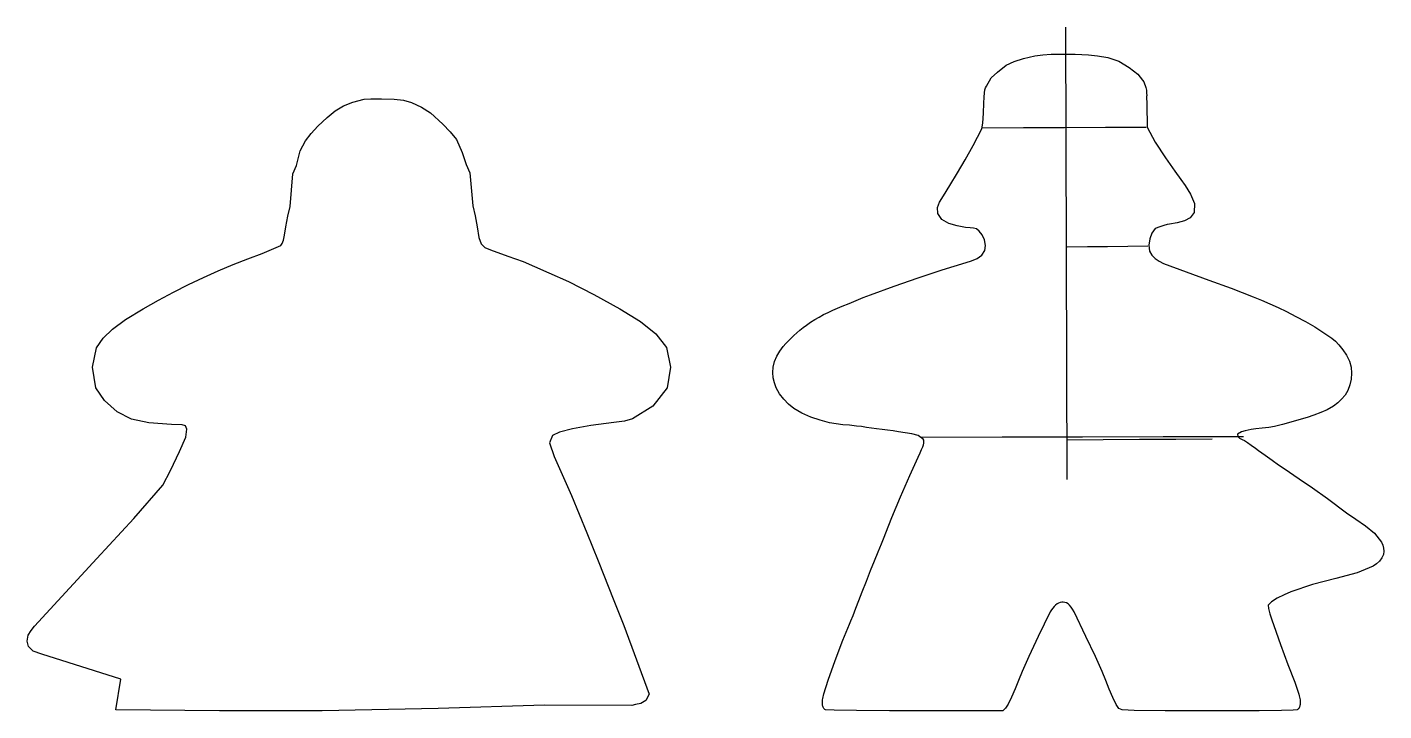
# Model space of a CAD drawing. Extents: x 0 to 396, y 0 to 199.
import ezdxf

# ---------------------------------------------------------------- set-up
doc = ezdxf.new("R2010")
doc.units = 0
doc.layers.get('0').update_dxf_attribs({"linetype": 'CONTINUOUS'})

msp = doc.modelspace()

# ---------------------------------------------------------------- linework, layer by layer
at = {"color": 1}
for points in [[(302.971653, 199.198176), (303.29418, 67.423769)], [(278.820883, 169.89336), (290.733775, 169.933881), (302.646692, 169.974402), (314.559583, 170.014921), (326.472475, 170.055441)], [(303.424594, 135.181209), (309.314086, 135.254102), (315.203553, 135.326995), (321.093046, 135.39989), (326.982512, 135.472783)], [(260.971732, 79.783293), (284.449762, 79.823279), (307.927776, 79.863268), (331.40579, 79.903255), (354.883804, 79.943241)], [(303.343128, 78.984812), (313.923657, 79.056956), (324.504213, 79.129102), (335.084742, 79.201246), (345.66527, 79.27339)]]:
    msp.add_lwpolyline(points, dxfattribs=at)
at = {"color": 7}
for points in [[(232.928605, 0.27717), (232.752016, 0.405376), (232.595351, 0.553117), (232.458551, 0.720968), (232.34156, 0.909497), (232.244318, 1.11928), (232.166774, 1.350883), (232.108865, 1.604878), (232.070537, 1.881841), (232.051725, 2.182339), (232.052519, 2.506948), (232.072601, 2.856235), (232.112037, 3.230774), (232.170772, 3.631134), (232.24875, 4.057888), (232.345915, 4.511609), (232.462208, 4.992867), (233.704897, 8.957802), (235.748417, 14.695247), (238.014957, 20.639191), (239.926712, 25.223618), (240.341568, 26.20299), (240.995706, 27.826457), (241.799338, 29.868297), (242.662689, 32.102785), (243.673194, 34.713067), (244.877463, 37.778098), (246.124535, 40.915892), (247.263449, 43.744452), (248.296518, 46.294652), (249.255434, 48.674523), (250.03324, 50.617832), (250.522984, 51.858342), (252.350434, 56.359706), (254.879343, 62.326418), (257.599395, 68.571243), (260.000264, 73.906955), (260.569978, 75.152632), (261.002288, 76.137557), (261.309575, 76.908156), (261.504219, 77.510858), (261.617328, 78.009867), (261.655037, 78.445686), (261.592259, 78.829184), (261.403905, 79.171232), (259.975337, 80.239548), (258.159912, 80.739785), (256.180342, 80.975852), (254.259342, 81.251646), (252.669199, 81.551495), (251.066814, 81.784675), (249.459073, 81.988023), (247.85287, 82.198386), (246.380193, 82.403324), (244.906816, 82.603195), (243.432846, 82.798675), (241.958392, 82.990429), (239.990424, 83.191377), (238.01569, 83.354464), (236.0525, 83.577532), (234.119161, 83.958423), (231.395143, 84.695452), (228.700566, 85.572789), (226.115907, 86.684745), (223.721642, 88.125624), (222.181065, 89.374489), (220.785624, 90.806091), (219.585447, 92.397848), (218.630664, 94.127176), (218.090372, 95.561731), (217.743122, 97.070869), (217.61097, 98.609733), (217.715976, 100.133474), (218.132001, 101.770036), (218.816772, 103.343415), (219.68927, 104.815231), (220.668472, 106.147096), (221.383058, 106.996665), (222.133168, 107.816164), (222.912588, 108.608433), (223.71512, 109.376317), (224.59941, 110.175007), (225.509116, 110.945606), (226.443633, 111.68578), (227.402361, 112.393194), (228.602011, 113.215641), (229.82958, 113.997339), (231.082601, 114.737641), (232.358607, 115.435903), (233.701199, 116.099068), (235.069473, 116.709562), (236.451257, 117.291529), (237.834366, 117.869119), (239.876388, 118.726216), (241.925166, 119.567395), (243.983322, 120.384881), (246.053491, 121.1709), (252.996002, 123.694617), (259.984299, 126.133912), (266.984018, 128.450945), (273.960789, 130.607881), (275.582711, 131.133055), (277.18389, 131.839768), (278.537922, 132.811265), (279.418429, 134.130803), (279.619142, 135.624254), (279.302197, 137.206206), (278.633119, 138.663123), (277.77751, 139.781475), (276.944654, 140.391009), (276.117434, 140.619244), (275.121834, 140.699301), (273.783783, 140.864301), (271.374222, 141.314553), (268.903093, 142.001258), (266.865193, 143.136807), (265.755213, 144.9336), (265.644908, 146.671119), (266.206407, 148.165364), (267.41296, 150.078183), (269.237738, 153.071435), (271.412084, 156.75353), (273.685702, 160.515268), (276.059279, 164.692086), (278.533503, 169.619416), (278.79216, 171.261068), (279.001287, 174.16599), (279.1503, 177.085611), (279.228511, 178.771372), (279.321062, 180.103986), (279.43441, 180.948517), (279.619697, 181.516964), (279.928016, 182.021318), (281.28398, 184.402161), (283.138047, 186.078317), (285.63156, 188.087979), (288.019478, 189.171746), (290.678593, 190.024191), (293.979244, 190.830216), (296.364912, 191.164315), (298.774023, 191.290223), (301.962914, 191.353342), (305.785481, 191.300126), (309.662818, 191.091875), (312.227715, 190.87842), (315.243383, 190.402411), (318.482889, 189.305398), (321.530942, 187.402911), (324.020194, 185.493009), (325.412326, 183.769052), (325.730514, 183.259388), (325.96938, 182.729565), (326.163954, 182.190964), (326.349348, 181.654971), (326.518655, 180.875834), (326.591204, 179.988985), (326.60602, 179.261219), (326.602316, 178.959343), (326.647189, 176.735086), (326.692063, 174.510829), (326.736963, 172.286575), (326.781836, 170.062318), (329.130357, 165.659371), (332.100411, 161.088334), (334.851786, 157.196853), (336.544141, 154.83257), (337.830783, 153.033486), (339.417728, 150.546429), (340.5439, 147.782298), (340.448227, 145.151987), (339.328219, 143.668598), (337.591785, 142.76589), (335.480119, 142.220883), (333.234415, 141.810591), (332.579836, 141.661818), (331.601512, 141.425246), (330.399828, 141.053724), (329.075191, 140.500091), (328.157511, 139.218992), (327.497957, 137.527815), (327.217261, 135.680999), (327.436124, 133.932987), (328.069801, 132.742608), (329.05929, 131.756498), (330.26198, 130.968418), (331.535234, 130.372121), (338.126905, 127.871587), (344.686772, 125.527574), (351.208143, 123.180177), (357.684349, 120.669501), (360.126242, 119.650236), (362.552551, 118.593181), (364.956952, 117.488262), (367.333175, 116.325411), (370.12482, 114.892155), (372.890113, 113.405704), (375.60659, 111.836035), (378.251841, 110.153129), (379.420109, 109.373047), (380.572951, 108.563546), (381.661024, 107.681875), (382.635114, 106.68529), (383.808329, 105.203478), (384.858857, 103.614356), (385.691184, 101.922748), (386.209714, 100.133471), (386.364389, 98.409769), (386.23604, 96.661807), (385.847711, 94.948487), (385.222421, 93.328708), (384.435762, 91.999685), (383.43823, 90.799786), (382.290944, 89.725771), (381.05489, 88.77439), (379.264507, 87.715112), (377.344558, 86.883315), (375.357828, 86.181294), (373.367077, 85.511334), (371.013291, 84.75243), (368.631459, 84.082042), (366.232508, 83.469706), (363.827498, 82.884971), (362.211503, 82.589945), (360.296369, 82.34243), (358.466378, 82.128438), (357.105785, 81.933974), (356.173129, 81.775499), (355.27807, 81.59259), (354.281517, 81.255916), (353.044404, 80.636151), (353.173812, 79.969036), (353.696788, 79.485073), (354.411559, 79.102149), (355.11633, 78.738149), (355.974559, 78.174227), (357.116448, 77.377013), (358.29051, 76.542605), (359.245232, 75.867105), (361.193545, 74.488501), (363.197261, 73.049298), (365.080168, 71.700436), (366.666001, 70.592856), (371.0316, 67.634015), (374.948492, 64.941472), (379.278848, 61.849715), (384.884866, 57.693227), (387.539801, 55.866779), (390.373885, 53.943092), (393.007548, 51.754485), (395.061191, 49.133284), (395.443487, 48.304324), (395.687089, 47.40691), (395.758844, 46.489176), (395.625547, 45.599253), (395.158557, 44.561967), (394.445029, 43.643429), (393.571481, 42.842892), (392.624458, 42.1596), (387.984671, 40.180253), (381.747622, 38.545681), (374.947724, 36.846719), (368.619394, 34.674215), (366.682617, 33.805408), (364.650776, 32.80759), (362.958818, 31.776064), (362.041693, 30.806142), (362.131043, 29.803289), (362.550884, 28.259937), (363.121458, 26.505863), (363.662927, 24.870839), (365.595471, 19.345217), (367.808366, 13.543936), (369.776893, 8.402108), (370.976434, 4.854853), (371.088274, 4.404072), (371.181089, 3.97615), (371.254802, 3.570891), (371.309439, 3.188105), (371.344946, 2.827597), (371.36135, 2.489174), (371.358704, 2.172642), (371.336744, 1.877811), (371.295601, 1.604486), (371.235197, 1.352473), (371.155584, 1.121582), (371.056682, 0.911617), (370.938493, 0.722389), (370.801015, 0.553699), (370.644197, 0.405355), (370.468037, 0.277167), (369.35184, 0.173318), (365.887597, 0.087463), (359.383318, 0.028519), (349.147065, 0.005395), (331.951847, 0.014364), (322.984271, 0.093046), (319.443167, 0.30703), (318.527233, 0.721908), (317.738774, 1.875192), (316.717827, 3.862406), (315.637004, 6.318594), (314.668973, 8.878792), (313.613603, 11.489079), (311.667328, 15.804161), (308.912221, 21.646753), (305.430358, 28.839573), (305.017713, 29.599472), (304.5884, 30.233313), (304.145382, 30.746401), (303.691675, 31.144036), (303.230241, 31.431516), (302.764045, 31.614142), (302.296077, 31.697219), (301.829299, 31.686053), (301.366701, 31.585924), (300.911274, 31.402139), (300.46598, 31.140006), (300.033784, 30.804824), (299.617673, 30.40189), (299.22064, 29.936504), (298.845672, 29.41397), (298.495708, 28.839586), (295.013817, 21.646767), (292.258711, 15.804174), (290.312463, 11.489092), (289.257066, 8.878806), (288.305386, 6.366597), (287.237951, 3.953973), (286.217427, 1.982502), (285.406479, 0.79375), (285.217223, 0.595313), (285.02794, 0.396875), (284.838683, 0.198438), (284.649427, 0), (279.295054, 0.001323), (273.940681, 0.002646), (268.586281, 0.003969), (263.231911, 0.005292), (251.595382, 0.028337), (242.003149, 0.087286), (235.449528, 0.173175), (232.92883, 0.277045), (232.928824, 0.277045), (232.928819, 0.277045), (232.928814, 0.277045), (232.928808, 0.277045), (232.928803, 0.277045), (232.928798, 0.277045), (232.928792, 0.277048), (232.928787, 0.277048), (232.928782, 0.277048), (232.928777, 0.277048), (232.928774, 0.277048), (232.928769, 0.277048), (232.928782, 0.277048), (232.928798, 0.277048), (232.928811, 0.277051)], [(26.024452, 0.27717), (27.502917, 9.206952), (4.492211, 16.498565), (1.920256, 17.365075), (0.61913, 18.705156), (0.206303, 20.333907), (0.52152, 22.010122), (1.357276, 23.407545), (2.343987, 24.686152), (20.522897, 44.42088), (31.282704, 56.062547), (39.728807, 65.79724), (42.04139, 70.000599), (44.667803, 75.527758), (46.495918, 79.779983), (46.719766, 82.088676), (46.34003, 83.064917), (45.363252, 83.332948), (42.305185, 83.44628), (35.681574, 83.958423), (30.607051, 84.957802), (26.418615, 87.153142), (22.772281, 90.40026), (20.193081, 94.127176), (19.278382, 100.133474), (20.457124, 105.79098), (22.345482, 108.553862), (25.048293, 111.210044), (28.850146, 113.997707), (34.035627, 117.155022), (38.479913, 119.641963), (42.891443, 121.991479), (47.272044, 124.20443), (51.623593, 126.28169), (55.947969, 128.224115), (60.247025, 130.032576), (64.522639, 131.707939), (68.776689, 133.251069), (74.161781, 135.611308), (74.591967, 136.182467), (74.937751, 137.110612), (75.264855, 138.635395), (75.639029, 140.99646), (76.179043, 144.087944), (76.862832, 146.928678), (77.708017, 156.435088), (78.732114, 158.886098), (79.790608, 163.143096), (81.387313, 166.054291), (83.053527, 168.200159), (84.968925, 170.318837), (87.638465, 172.905927), (90.05419, 174.819762), (92.47018, 176.235415), (95.140487, 177.327959), (98.443017, 178.177795), (100.451019, 178.303703), (103.525292, 178.329182), (107.233242, 178.256303), (109.907201, 177.933442), (112.300198, 177.20425), (115.16516, 175.912391), (117.810411, 174.198629), (121.37419, 170.920846), (123.519643, 168.66712), (125.353417, 166.445014), (127.066142, 162.685131), (128.200175, 159.21733), (129.270415, 156.741341), (130.143302, 147.185308), (130.84749, 144.249443), (131.411582, 140.996457), (131.944797, 137.888833), (132.58239, 136.05661), (133.600506, 135.021573), (135.275293, 134.305505), (140.390588, 132.464182), (144.800293, 130.890083), (148.15169, 129.474795), (152.354597, 127.649771), (158.081133, 125.055822), (165.47375, 121.281173), (172.9858, 117.146564), (179.070634, 113.472729), (183.542199, 109.86015), (186.581362, 105.819272), (187.772225, 100.133471), (186.852321, 94.127173), (182.617321, 88.77439), (176.727114, 85.049909), (174.348335, 84.446294), (171.218727, 83.963948), (164.560694, 83.123028), (159.213697, 82.195801), (155.40275, 81.228809), (153.35287, 80.268594), (152.474598, 78.106136), (153.850736, 74.08334), (158.913922, 62.706275), (163.431881, 51.858339), (166.686494, 43.744449), (171.303314, 32.102783), (174.221192, 24.870839), (181.534699, 4.854853), (180.611576, 2.980439), (179.13949, 2.16145), (177.603311, 1.8689), (176.487899, 1.573808), (151.033498, 1.626209), (120.089505, 0.721924), (86.211699, 0.000003), (56.327514, 0.0054), (26.024452, 0.277164)]]:
    msp.add_lwpolyline(points, close=True, dxfattribs=at)

doc.saveas('drawing.dxf')
